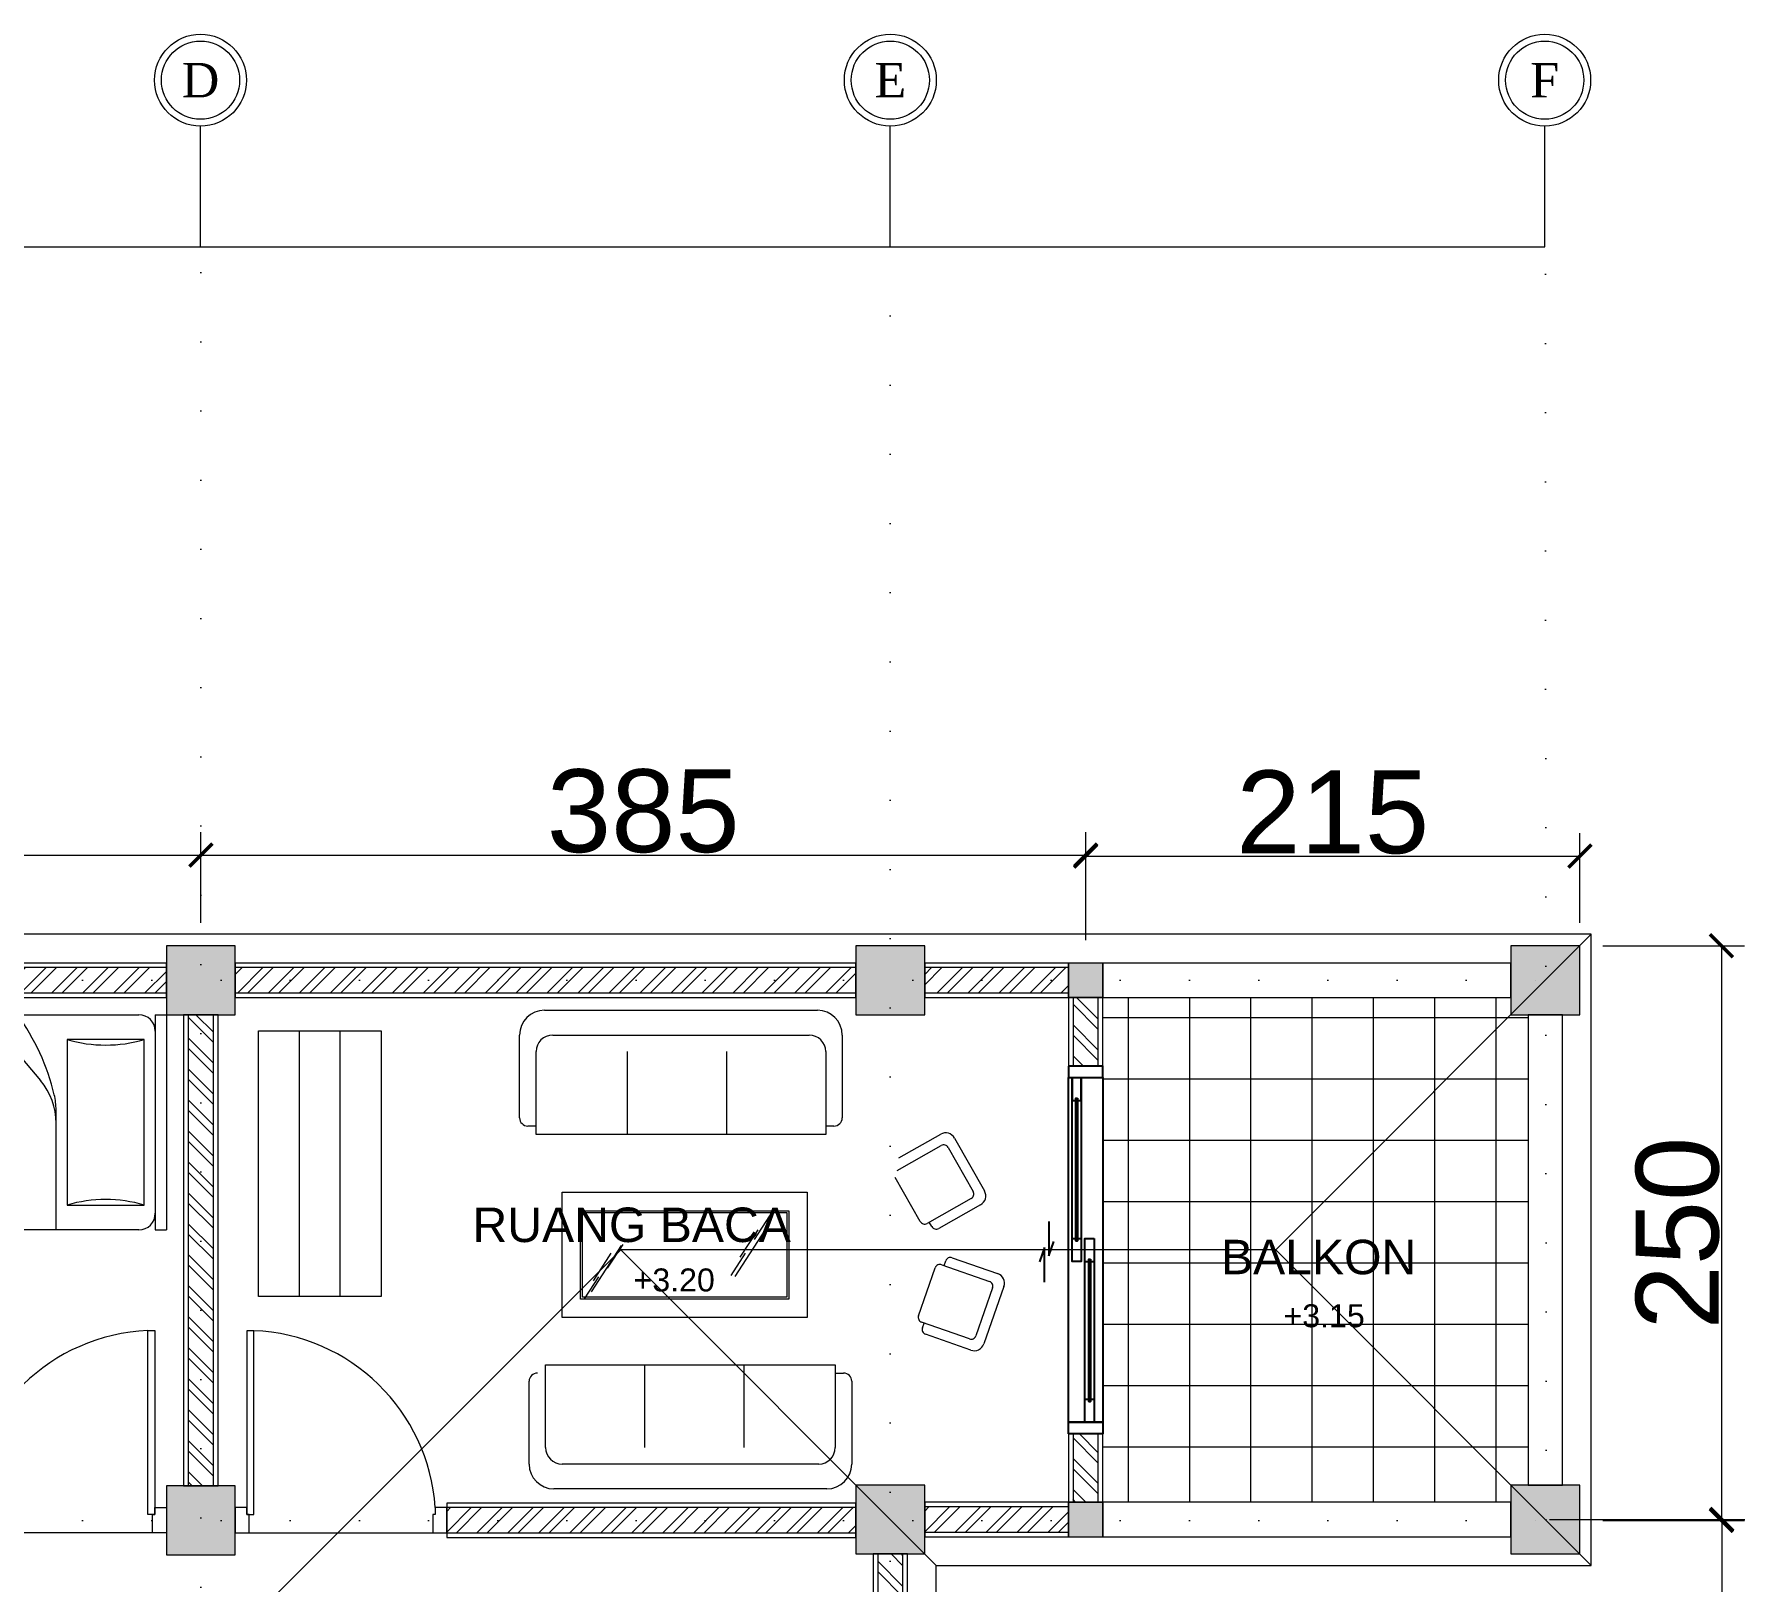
# Model space of a CAD drawing. Header units: millimetres. Extents: x -12161372 to 46643, y -9506984 to 15358.
# Drawn here: x 17820 to 18564, y 5782 to 6455 of the extents above; entities that cross this region are included whole.
import ezdxf
from ezdxf.enums import TextEntityAlignment as Align

# ---------------------------------------------------------------- set-up
doc = ezdxf.new("R2010")
doc.units = ezdxf.units.MM
doc.linetypes.add('ACAD_ISO07W100', pattern=[3, 0, -3])
for name, color, linetype, lineweight in [('arsiran', 202, 'Continuous', 0), ('atap', 220, 'Continuous', 0), ('dimensi', 50, 'Continuous', 5), ('dinding', 110, 'Continuous', 9), ('furniture', 7, 'Continuous', 5), ('interior', 7, 'Continuous', 13), ('kolom', 150, 'Continuous', 13), ('pintu', 7, 'Continuous', 13), ('teks', 255, 'Continuous', 5)]:
    doc.layers.add(name, color=color, linetype=linetype, lineweight=lineweight)
doc.styles.add('ATT', font='romans.shx')
doc.styles.get("Standard").update_dxf_attribs({"font": 'arial.ttf'})
doc.styles.add('teks2', font='times.ttf', dxfattribs={"height": 15})
doc.dimstyles.new('ISO-25', dxfattribs={"dimtxt": 4.5, "dimasz": 10, "dimexe": 10, "dimexo": 10, "dimtad": 1, "dimtxsty": 'Standard', "dimblk": 'ARCHTICK', "dimcen": 2.5, "dimclrt": 256, "dimadec": 0, "dimazin": 0, "dimtfac": 1, "dimtmove": 0, "dimatfit": 3, "dimfxl": 75, "dimfxlon": 1, "dimtfillclr": 256, "dimlwd": -1, "dimlwe": -1, "dimarcsym": 0})

# ---------------------------------------------------------------- blocks, each defined once
blk = doc.blocks.new('*U22')
at = {"layer": 'arsiran'}
h = blk.add_hatch(dxfattribs=at)
h.set_pattern_fill('ANSI32', color=256)
h.set_pattern_definition([(45, (-2339.748, -4513.269), (-6.735192, 6.735192), []), (45, (-2335.258, -4513.269), (-6.735192, 6.735192), [])])
h.paths.add_polyline_path([(0, 5.5), (0, -5.5), (204.93, -5.5), (204.93, 5.5)])
blk.add_lwpolyline([(0, -5.5), (204.93, -5.5), (204.93, 5.5), (0, 5.5)], close=True, dxfattribs=at)
at = {"layer": 'dinding'}
blk.add_lwpolyline([(0, -7.5), (204.93, -7.5), (204.93, 7.5), (0, 7.5)], close=True, dxfattribs=at)
blk = doc.blocks.new('*U4')
at = {"layer": 'arsiran'}
h = blk.add_hatch(dxfattribs=at)
h.set_pattern_fill('ANSI32', color=256)
h.set_pattern_definition([(45, (-2274.681, -4513.269), (-6.735192, 6.735192), []), (45, (-2270.191, -4513.269), (-6.735192, 6.735192), [])])
h.paths.add_polyline_path([(0, 5.5), (0, -5.5), (270, -5.5), (270, 5.5)])
blk.add_lwpolyline([(0, -5.5), (270, -5.5), (270, 5.5), (0, 5.5)], close=True, dxfattribs=at)
at = {"layer": 'dinding'}
blk.add_lwpolyline([(0, -7.5), (270, -7.5), (270, 7.5), (0, 7.5)], close=True, dxfattribs=at)
blk = doc.blocks.new('*U29')
at = {"layer": 'arsiran'}
h = blk.add_hatch(dxfattribs=at)
h.set_pattern_fill('ANSI32', color=256)
h.set_pattern_definition([(45, (-2482.181, -4513.269), (-6.735192, 6.735192), []), (45, (-2477.691, -4513.269), (-6.735192, 6.735192), [])])
h.paths.add_polyline_path([(0, 5.5), (0, -5.5), (62.5, -5.5), (62.5, 5.5)])
blk.add_lwpolyline([(0, -5.5), (62.5, -5.5), (62.5, 5.5), (0, 5.5)], close=True, dxfattribs=at)
at = {"layer": 'dinding'}
blk.add_lwpolyline([(0, -7.5), (62.5, -7.5), (62.5, 7.5), (0, 7.5)], close=True, dxfattribs=at)
blk = doc.blocks.new('*U43')
at = {"layer": 'arsiran'}
h = blk.add_hatch(dxfattribs=at)
h.set_pattern_fill('ANSI32', color=256)
h.set_pattern_definition([(45, (-2366.681, -4513.269), (-6.735192, 6.735192), []), (45, (-2362.191, -4513.269), (-6.735192, 6.735192), [])])
h.paths.add_polyline_path([(0, 5.5), (0, -5.5), (178, -5.5), (178, 5.5)])
blk.add_lwpolyline([(0, -5.5), (178, -5.5), (178, 5.5), (0, 5.5)], close=True, dxfattribs=at)
at = {"layer": 'dinding'}
blk.add_lwpolyline([(0, -7.5), (178, -7.5), (178, 7.5), (0, 7.5)], close=True, dxfattribs=at)
blk = doc.blocks.new('*U46')
at = {"layer": 'arsiran'}
h = blk.add_hatch(dxfattribs=at)
h.set_pattern_fill('ANSI32', color=256, angle=-0.02611)
h.set_pattern_definition([(44.9739, (-2527.536, -4512.117), (-6.732122, 6.73826), []), (44.9739, (-2523.0455, -4512.119), (-6.732122, 6.73826), [])])
h.paths.add_polyline_path([(0, 5.5), (0, -5.5), (19.2, -5.51), (19.2, 5.49)])
blk.add_lwpolyline([(0, -5.5), (19.2, -5.51), (19.2, 5.49), (0, 5.5)], close=True, dxfattribs=at)
at = {"layer": 'dinding'}
blk.add_lwpolyline([(0, -7.5), (19.2, -7.51), (19.21, 7.49), (0, 7.5)], close=True, dxfattribs=at)
blk = doc.blocks.new('*U28')
at = {"layer": 'arsiran'}
h = blk.add_hatch(dxfattribs=at)
h.set_pattern_fill('ANSI32', color=256)
h.set_pattern_definition([(45, (-2514.877, -4513.269), (-6.735192, 6.735192), []), (45, (-2510.387, -4513.269), (-6.735192, 6.735192), [])])
h.paths.add_polyline_path([(0, 5.5), (0, -5.5), (29.8, -5.5), (29.8, 5.5)])
blk.add_lwpolyline([(0, -5.5), (29.8, -5.5), (29.8, 5.5), (0, 5.5)], close=True, dxfattribs=at)
at = {"layer": 'dinding'}
blk.add_lwpolyline([(0, -7.5), (29.8, -7.5), (29.8, 7.5), (0, 7.5)], close=True, dxfattribs=at)
blk = doc.blocks.new('12PBED02')
at = {"color": 0, "linetype": 'ByBlock'}
for p, q in [((0, 0), (0, 39)), ((2, 39), (0, 39)), ((2, 0), (2, 39)), ((5, 39), (74, 39)), ((20, 39), (20, 17.28474)), ((27, 39), (27, 7)), ((18, 34.5), (4, 34.5)), ((4, 34.5), (4, 4.5)), ((18, 4.5), (18, 34.5)), ((77, 36), (77, 3)), ((32.861232, 0.014143), (22.821743, 11.933915)), ((4, 4.5), (18, 4.5)), ((2, 0), (0, 0)), ((74, 0), (5, 0))]:
    blk.add_line(p, q, dxfattribs=at)
for centre, radius, start, end in [((5, 36), 3, 90, 180), ((74, 36), 3, 0, 90), ((11, 58.5), 25, 253.739795, 286.260205), ((32, 19.664349), 12, 180, 220.10593), ((32, 17.28474), 12, 180, 193.392796), ((59.913793, 23.931034), 40.69413, 193.392796, 216.020234), ((11, -19.5), 25, 73.739795, 106.260205), ((5, 3), 3, 180, 270), ((74, 3), 3, 270, 0)]:
    blk.add_arc(centre, radius, start, end, dxfattribs=at)
at = {"color": 0, "linetype": 'ByBlock', "style": 'ATT'}
for tag, flags, p in [('ITEM', 3, (49, 25)), ('ROOM_NUMBER', 1, (49, 10.5))]:
    blk.add_attdef(tag, text='', height=6, dxfattribs=dict(at, flags=flags)).set_placement(p, align=Align.CENTER)
blk = doc.blocks.new('_ArchTick')
at = {"color": 0, "linetype": 'ByBlock', "const_width": 0.15}
blk.add_lwpolyline([(-0.5, -0.5), (0.5, 0.5)], dxfattribs=at)
blk = doc.blocks.new('*D101')
at = {"layer": 'Defpoints', "color": 0, "ltscale": 10, "transparency": 16777216}
for p in [(17892.06, 6098.14), (17592.06, 6058.68), (17892.06, 6058.68)]:
    blk.add_point(p, dxfattribs=at)
at = {"layer": 'dimensi', "color": 0, "ltscale": 10, "transparency": 16777216}
for p, q in [((17592.06, 6068.68), (17592.06, 6108.14)), ((17892.06, 6068.68), (17892.06, 6108.14)), ((17592.06, 6098.14), (17892.06, 6098.14))]:
    blk.add_line(p, q, dxfattribs=at)
at = {"layer": 'dimensi', "color": 0, "ltscale": 10, "transparency": 16777216, "xscale": 10, "yscale": 10, "zscale": 10, "rotation": 180}
blk.add_blockref('_ArchTick', (17592.06, 6098.14), dxfattribs=at)
at = {"layer": 'dimensi', "color": 0, "ltscale": 10, "transparency": 16777216, "xscale": 10, "yscale": 10, "zscale": 10}
blk.add_blockref('_ArchTick', (17892.06, 6098.14), dxfattribs=at)
at = {"layer": 'dimensi', "ltscale": 10, "transparency": 16777216, "insert": (17742.06, 6117.16), "char_height": 4.5, "attachment_point": 5}
blk.add_mtext('{\\H8x;300}', dxfattribs=at)
blk = doc.blocks.new('*D102')
at = {"layer": 'Defpoints', "color": 0, "ltscale": 10, "transparency": 16777216}
for p in [(18277.06, 6098.16), (17892.06, 6059.3), (18277.06, 6051.18)]:
    blk.add_point(p, dxfattribs=at)
at = {"layer": 'dimensi', "color": 0, "ltscale": 10, "transparency": 16777216}
for p, q in [((17892.06, 6069.3), (17892.06, 6108.16)), ((18277.06, 6061.18), (18277.06, 6108.16)), ((17892.06, 6098.16), (18277.06, 6098.16))]:
    blk.add_line(p, q, dxfattribs=at)
at = {"layer": 'dimensi', "color": 0, "ltscale": 10, "transparency": 16777216, "xscale": 10, "yscale": 10, "zscale": 10, "rotation": 180}
blk.add_blockref('_ArchTick', (17892.06, 6098.16), dxfattribs=at)
at = {"layer": 'dimensi', "color": 0, "ltscale": 10, "transparency": 16777216, "xscale": 10, "yscale": 10, "zscale": 10}
blk.add_blockref('_ArchTick', (18277.06, 6098.16), dxfattribs=at)
at = {"layer": 'dimensi', "ltscale": 10, "transparency": 16777216, "insert": (18084.56, 6117.18), "char_height": 4.5, "attachment_point": 5}
blk.add_mtext('{\\H8x;385}', dxfattribs=at)
blk = doc.blocks.new('*D103')
at = {"layer": 'Defpoints', "color": 0, "ltscale": 10, "transparency": 16777216}
for p in [(18492.06, 6097.68), (18492.06, 6058.68), (18277.06, 6051.18)]:
    blk.add_point(p, dxfattribs=at)
at = {"layer": 'dimensi', "color": 0, "ltscale": 10, "transparency": 16777216}
for p, q in [((18277.06, 6061.18), (18277.06, 6107.68)), ((18492.06, 6068.68), (18492.06, 6107.68)), ((18277.06, 6097.68), (18492.06, 6097.68))]:
    blk.add_line(p, q, dxfattribs=at)
at = {"layer": 'dimensi', "color": 0, "ltscale": 10, "transparency": 16777216, "xscale": 10, "yscale": 10, "zscale": 10, "rotation": 180}
blk.add_blockref('_ArchTick', (18277.06, 6097.68), dxfattribs=at)
at = {"layer": 'dimensi', "color": 0, "ltscale": 10, "transparency": 16777216, "xscale": 10, "yscale": 10, "zscale": 10}
blk.add_blockref('_ArchTick', (18492.06, 6097.68), dxfattribs=at)
at = {"layer": 'dimensi', "ltscale": 10, "transparency": 16777216, "insert": (18384.56, 6116.68), "char_height": 4.5, "attachment_point": 5}
blk.add_mtext('{\\H8x;215}', dxfattribs=at)
blk = doc.blocks.new('*D104')
at = {"layer": 'Defpoints', "color": 0, "ltscale": 10, "transparency": 16777216}
for p in [(18492.06, 6058.68), (18492.06, 5808.68), (18553.69, 5808.68)]:
    blk.add_point(p, dxfattribs=at)
at = {"layer": 'dimensi', "color": 0, "ltscale": 10, "transparency": 16777216}
for p, q in [((18502.06, 6058.68), (18563.69, 6058.68)), ((18553.69, 6058.68), (18553.69, 5808.68)), ((18502.06, 5808.68), (18563.69, 5808.68))]:
    blk.add_line(p, q, dxfattribs=at)
at = {"layer": 'dimensi', "color": 0, "ltscale": 10, "transparency": 16777216, "xscale": 10, "yscale": 10, "zscale": 10}
for p, rotation in [((18553.69, 6058.68), 90), ((18553.69, 5808.68), 270)]:
    blk.add_blockref('_ArchTick', p, dxfattribs=dict(at, rotation=rotation))
at = {"layer": 'dimensi', "ltscale": 10, "transparency": 16777216, "insert": (18534.68, 5933.68), "char_height": 4.5, "attachment_point": 5, "rotation": 90}
blk.add_mtext('{\\H8x;250}', dxfattribs=at)
blk = doc.blocks.new('*D111')
at = {"layer": 'Defpoints', "color": 0, "ltscale": 10, "transparency": 16777216}
for p in [(18207.06, 5809.07), (18207.06, 5659.07), (18553.84, 5659.07)]:
    blk.add_point(p, dxfattribs=at)
at = {"layer": 'dimensi', "color": 0, "ltscale": 10, "transparency": 16777216}
for p, q in [((18478.84, 5809.07), (18563.84, 5809.07)), ((18553.84, 5809.07), (18553.84, 5659.07)), ((18478.84, 5659.07), (18563.84, 5659.07))]:
    blk.add_line(p, q, dxfattribs=at)
at = {"layer": 'dimensi', "color": 0, "ltscale": 10, "transparency": 16777216, "xscale": 10, "yscale": 10, "zscale": 10}
for p, rotation in [((18553.84, 5809.07), 90), ((18553.84, 5659.07), 270)]:
    blk.add_blockref('_ArchTick', p, dxfattribs=dict(at, rotation=rotation))
at = {"layer": 'dimensi', "ltscale": 10, "transparency": 16777216, "insert": (18534.83, 5734.07), "char_height": 4.5, "attachment_point": 5, "rotation": 90}
blk.add_mtext('{\\H8x;150}', dxfattribs=at)

msp = doc.modelspace()

# ---------------------------------------------------------------- hatches: boundary and pattern name
at = {"layer": 'dinding'}
h = msp.add_hatch(dxfattribs=at)
h.set_pattern_fill('NET', color=8, scale=8.4)
h.paths.add_polyline_path([(18284.561, 5816.569), (18462.061, 5816.569), (18462.061, 5824.069), (18469.561, 5824.069), (18469.561, 6028.676), (18462.061, 6028.676), (18462.061, 6036.176), (18284.561, 6036.176)])
at = {"layer": 'kolom'}
h = msp.add_hatch(color=256, dxfattribs=at)
h.dxf.hatch_style = 1
h.paths.add_polyline_path([(17907.061, 6028.676), (17907.061, 6058.676), (17877.061, 6058.676), (17877.061, 6028.676)])
h = msp.add_hatch(color=256, dxfattribs=at)
h.dxf.hatch_style = 1
h.paths.add_polyline_path([(18207.061, 6028.676), (18207.061, 6058.676), (18177.061, 6058.676), (18177.061, 6028.676)])
h = msp.add_hatch(color=256, dxfattribs=at)
h.dxf.hatch_style = 1
h.paths.add_polyline_path([(18492.061, 6028.676), (18492.061, 6058.676), (18462.061, 6058.676), (18462.061, 6028.676)])
h = msp.add_hatch(color=256, dxfattribs=at)
h.dxf.hatch_style = 1
h.paths.add_polyline_path([(18284.561, 6051.176), (18269.561, 6051.176), (18269.561, 6036.176), (18284.561, 6036.176)])
h = msp.add_hatch(color=256, dxfattribs=at)
h.dxf.hatch_style = 1
h.paths.add_polyline_path([(17907.061, 5793.744), (17907.061, 5823.744), (17877.061, 5823.744), (17877.061, 5793.744)])
h = msp.add_hatch(color=256, dxfattribs=at)
h.dxf.hatch_style = 1
h.paths.add_polyline_path([(18207.061, 5794.069), (18207.061, 5824.069), (18177.061, 5824.069), (18177.061, 5794.069)])
h = msp.add_hatch(color=256, dxfattribs=at)
h.dxf.hatch_style = 1
h.paths.add_polyline_path([(18492.061, 5794.069), (18492.061, 5824.069), (18462.061, 5824.069), (18462.061, 5794.069)])
h = msp.add_hatch(color=256, dxfattribs=at)
h.dxf.hatch_style = 1
h.paths.add_polyline_path([(18284.561, 5816.569), (18269.561, 5816.569), (18269.561, 5801.569), (18284.561, 5801.569)])

# ---------------------------------------------------------------- linework, layer by layer
for p, q in [((18271.161, 6001.373), (18271.161, 5991.373)), ((18275.161, 5991.373), (18275.161, 6001.373)), ((18272.761, 5991.373), (18272.761, 5992.373)), ((18272.761, 5992.373), (18273.561, 5992.373)), ((18273.561, 5992.373), (18273.561, 5991.373)), ((18271.161, 5991.373), (18272.761, 5991.373)), ((18273.561, 5991.373), (18275.161, 5991.373)), ((18260.968, 5938.791), (18260.968, 5923.791)), ((18259.166, 5927.39), (18256.986, 5921.195)), ((18259.166, 5912.39), (18259.166, 5927.39)), ((18260.968, 5923.791), (18263.148, 5929.986)), ((18271.161, 5931.373), (18272.761, 5931.373)), ((18272.761, 5931.373), (18272.761, 5930.373)), ((18272.761, 5930.373), (18273.561, 5930.373)), ((18273.561, 5930.373), (18273.561, 5931.373)), ((18273.561, 5931.373), (18275.161, 5931.373)), ((18275.161, 5931.373), (18275.161, 5921.373)), ((18276.761, 5921.373), (18278.361, 5921.373)), ((18277.561, 5921.373), (18278.361, 5921.373)), ((18279.161, 5921.373), (18280.761, 5921.373)), ((18276.761, 5861.373), (18278.361, 5861.373)), ((18278.361, 5861.373), (18278.361, 5860.373)), ((18278.361, 5860.373), (18279.161, 5860.373)), ((18279.161, 5860.373), (18279.161, 5861.373)), ((18279.161, 5861.373), (18280.761, 5861.373))]:
    msp.add_line(p, q)
for points in [[(18269.561, 6006.373), (18269.561, 6001.373), (18284.561, 6001.373), (18284.561, 6006.373)], [(18284.561, 6001.373), (18284.561, 5851.373), (18269.561, 5851.373), (18269.561, 6001.373)], [(18275.161, 6001.373), (18275.161, 5921.373), (18271.161, 5921.373), (18271.161, 6001.373)], [(18273.561, 5992.373), (18273.561, 5930.373), (18272.761, 5930.373), (18272.761, 5992.373)], [(18280.761, 5931.373), (18280.761, 5851.373), (18276.761, 5851.373), (18276.761, 5931.373)], [(18279.161, 5922.373), (18279.161, 5860.373), (18278.361, 5860.373), (18278.361, 5922.373)], [(18269.561, 5846.373), (18269.561, 5851.373), (18284.561, 5851.373), (18284.561, 5846.373)]]:
    msp.add_lwpolyline(points, close=True)
at = {"layer": 'atap', "ltscale": 10}
for p, q in [((18359.757, 5926.373), (18497.061, 6063.676)), ((17849.561, 5701.176), (18075.026, 5926.641)), ((18359.757, 5926.373), (18074.757, 5926.373)), ((18074.757, 5926.373), (18212.061, 5789.069)), ((18359.757, 5926.373), (18497.061, 5789.069))]:
    msp.add_line(p, q, dxfattribs=at)
for points in [[(17287.061, 6063.676), (17287.061, 5338.676), (18212.061, 5338.676), (18212.061, 5789.069)], [(18212.061, 5789.069), (18497.061, 5789.069), (18497.061, 6063.676), (17287.061, 6063.676)]]:
    msp.add_lwpolyline(points, dxfattribs=at)
at = {"layer": 'dinding'}
for points in [[(18284.561, 6036.176), (18462.061, 6036.176), (18462.061, 6051.176), (18284.561, 6051.176)], [(18484.561, 5824.069), (18484.561, 6028.676), (18469.561, 6028.676), (18469.561, 5824.069)], [(18284.561, 5801.569), (18462.061, 5801.569), (18462.061, 5816.569), (18284.561, 5816.569)]]:
    msp.add_lwpolyline(points, close=True, dxfattribs=at)
at = {"layer": 'furniture', "ltscale": 10}
for points in [[(17917.189, 6021.645), (17970.463, 6021.645), (17970.463, 5906.125), (17917.189, 5906.125)], [(17917.189, 6021.645), (17952.558, 6021.645), (17952.558, 5906.125), (17917.189, 5906.125)], [(17917.189, 6021.645), (17934.873, 6021.645), (17934.873, 5906.125), (17917.189, 5906.125)]]:
    msp.add_lwpolyline(points, close=True, dxfattribs=at)
at = {"layer": 'interior', "linetype": 'Continuous'}
for p, q in [((18041.546, 6030.642), (18160.346, 6030.642)), ((18030.746, 5983.842), (18030.746, 6019.842)), ((18045.146, 6019.842), (18156.746, 6019.842)), ((18171.146, 6019.842), (18171.146, 5983.842)), ((18037.946, 5976.642), (18037.946, 6012.642)), ((18077.546, 6012.642), (18077.546, 5976.642)), ((18120.746, 6012.642), (18120.746, 5976.642)), ((18163.946, 6012.642), (18163.946, 5976.642)), ((18037.946, 5980.242), (18034.346, 5980.242)), ((18037.946, 5976.642), (18037.946, 5980.242)), ((18163.946, 5976.642), (18037.946, 5976.642)), ((18167.546, 5980.242), (18163.946, 5980.242)), ((18195.755, 5966.387), (18213.99, 5976.697)), ((18195.046, 5960.92), (18214.241, 5971.773)), ((18217.245, 5970.939), (18228.098, 5951.744)), ((18219.999, 5975.029), (18233.022, 5951.995)), ((18205.065, 5938.721), (18194.212, 5957.916)), ((18227.264, 5948.74), (18208.069, 5937.887)), ((18231.354, 5945.986), (18213.119, 5935.676)), ((18210.114, 5936.51), (18209.029, 5938.43)), ((18204.319, 5897.734), (18211.596, 5918.549)), ((18214.406, 5919.902), (18235.22, 5912.625)), ((18215.446, 5919.538), (18216.174, 5921.62)), ((18218.983, 5922.974), (18238.757, 5916.06)), ((18236.574, 5909.816), (18229.296, 5889.001)), ((18241.464, 5910.442), (18232.731, 5885.464)), ((18226.487, 5887.647), (18205.673, 5894.925)), ((18205.986, 5892.48), (18206.713, 5894.561)), ((18227.113, 5882.757), (18207.339, 5889.67)), ((18042.084, 5840.397), (18042.084, 5876.397)), ((18042.084, 5876.397), (18168.084, 5876.397)), ((18085.284, 5840.397), (18085.284, 5876.397)), ((18128.484, 5840.397), (18128.484, 5876.397)), ((18168.084, 5876.397), (18168.084, 5840.397)), ((18168.084, 5876.397), (18168.084, 5872.797)), ((18168.084, 5872.797), (18171.684, 5872.797)), ((18034.884, 5833.197), (18034.884, 5869.197)), ((18175.284, 5869.197), (18175.284, 5833.197)), ((18160.884, 5833.197), (18049.284, 5833.197)), ((18164.484, 5822.397), (18045.684, 5822.397))]:
    msp.add_line(p, q, dxfattribs=at)
at = {"layer": 'interior'}
for p, q in [((18049.245, 5951.462), (18155.856, 5951.462)), ((18049.245, 5896.927), (18049.245, 5951.462)), ((18155.856, 5951.462), (18155.856, 5896.927)), ((18057.273, 5904.954), (18057.273, 5943.434)), ((18057.273, 5943.434), (18147.829, 5943.434)), ((18058.075, 5905.757), (18058.075, 5942.631)), ((18058.075, 5942.631), (18147.026, 5942.631)), ((18132.924, 5930.886), (18139.609, 5941.187)), ((18147.026, 5942.631), (18147.026, 5905.757)), ((18147.829, 5943.434), (18147.829, 5904.954)), ((18124.61, 5914.81), (18137.67, 5934.935)), ((18126.778, 5923.225), (18134.521, 5935.156)), ((18061.971, 5908.132), (18075.031, 5928.257)), ((18062.915, 5912.964), (18070.658, 5924.895)), ((18069.061, 5918.415), (18075.746, 5928.716)), ((18122.79, 5915.271), (18129.053, 5924.921)), ((18058.927, 5905.01), (18065.19, 5914.66)), ((18147.829, 5904.954), (18057.273, 5904.954)), ((18147.026, 5905.757), (18058.075, 5905.757)), ((18155.856, 5896.927), (18049.245, 5896.927))]:
    msp.add_line(p, q, dxfattribs=at)
at = {"layer": 'interior', "linetype": 'Continuous'}
for centre, radius, start, end in [((18041.546, 6019.842), 10.8, 90, 180), ((18160.346, 6019.842), 10.8, 0, 90), ((18045.146, 6012.642), 7.2, 90, 180), ((18156.746, 6012.642), 7.2, 0, 90), ((18034.346, 5983.842), 3.6, 180, 270), ((18167.546, 5983.842), 3.6, 270, 0), ((18216.16, 5972.858), 4.41, 29.483745, 119.483831), ((18215.326, 5969.853), 2.205, 29.483745, 119.483831), ((18226.179, 5950.659), 2.205, 299.483745, 29.483831), ((18229.183, 5949.825), 4.41, 299.483745, 29.483831), ((18206.984, 5939.806), 2.205, 209.483745, 299.483831), ((18212.034, 5937.595), 2.205, 209.483745, 299.483831), ((18213.678, 5917.821), 2.205, 70.728723, 160.728809), ((18218.255, 5920.892), 2.205, 70.728723, 160.728809), ((18234.492, 5910.543), 2.205, 340.728723, 70.728809), ((18237.301, 5911.897), 4.41, 340.728723, 70.728809), ((18206.4, 5897.006), 2.205, 160.728723, 250.728809), ((18208.067, 5891.752), 2.205, 160.728723, 250.728809), ((18227.215, 5889.729), 2.205, 250.728723, 340.728809), ((18228.569, 5886.92), 4.41, 250.728723, 340.728809), ((18038.484, 5869.197), 3.6, 90, 180), ((18171.684, 5869.197), 3.6, 0, 90), ((18049.284, 5840.397), 7.2, 180, 270), ((18160.884, 5840.397), 7.2, 270, 0), ((18045.684, 5833.197), 10.8, 180, 270), ((18164.484, 5833.197), 10.8, 270, 0)]:
    msp.add_arc(centre, radius, start, end, dxfattribs=at)
at = {"layer": 'kolom'}
for p, q in [((18284.561, 6051.176), (18284.561, 6036.176)), ((18284.561, 5816.569), (18284.561, 5801.569))]:
    msp.add_line(p, q, dxfattribs=at)
for points in [[(17877.061, 6028.676), (17907.061, 6028.676), (17907.061, 6058.676), (17877.061, 6058.676)], [(18177.061, 6028.676), (18207.061, 6028.676), (18207.061, 6058.676), (18177.061, 6058.676)], [(18462.061, 6028.676), (18492.061, 6028.676), (18492.061, 6058.676), (18462.061, 6058.676)], [(18269.561, 6036.176), (18284.561, 6036.176), (18284.561, 6051.176), (18269.561, 6051.176)], [(17877.061, 5793.744), (17907.061, 5793.744), (17907.061, 5823.744), (17877.061, 5823.744)], [(18177.061, 5794.069), (18207.061, 5794.069), (18207.061, 5824.069), (18177.061, 5824.069)], [(18462.061, 5794.069), (18492.061, 5794.069), (18492.061, 5824.069), (18462.061, 5824.069)], [(18269.561, 5801.569), (18284.561, 5801.569), (18284.561, 5816.569), (18269.561, 5816.569)]]:
    msp.add_lwpolyline(points, close=True, dxfattribs=at)
at = {"layer": 'pintu'}
for p, q in [((17871.061, 5803.251), (17791.061, 5803.251)), ((17871.061, 5803.251), (17871.061, 5803.251)), ((17913.061, 5803.243), (17913.061, 5803.243)), ((17913.061, 5803.243), (17993.061, 5803.243))]:
    msp.add_line(p, q, dxfattribs=at)
for points in [[(17872.061, 5811.234), (17869.061, 5811.234), (17869.061, 5891.234), (17872.061, 5891.234)], [(17912.061, 5811.226), (17915.061, 5811.226), (17915.061, 5891.226), (17912.061, 5891.226)]]:
    msp.add_lwpolyline(points, close=True, dxfattribs=at)
for points in [[(17877.061, 5803.251), (17877.061, 5803.251), (17871.061, 5803.251), (17871.061, 5811.234), (17872.061, 5811.234), (17872.061, 5814.234), (17877.061, 5814.234), (17877.061, 5803.251)], [(17907.061, 5803.244), (17907.061, 5803.243), (17913.061, 5803.243), (17913.061, 5811.226), (17912.061, 5811.226), (17912.061, 5814.226), (17907.061, 5814.226), (17907.061, 5803.243)], [(17999.06, 5803.243), (17999.06, 5814.243), (17994.06, 5814.243), (17994.06, 5811.243), (17993.06, 5811.243), (17993.061, 5803.243), (17999.06, 5803.243)]]:
    msp.add_lwpolyline(points, dxfattribs=at)
for centre, start, end in [((17872.429, 5808.751), 92.338773, 176.180025), ((17911.692, 5808.743), 3.819975, 87.661227)]:
    msp.add_arc(centre, 82.552, start, end, dxfattribs=at)
at = {"layer": 'teks', "ltscale": 0.8}
for p, q in [((17891.918, 6362.808), (17891.918, 6415.267)), ((18192.061, 6362.808), (18192.061, 6415.267)), ((18476.776, 6362.808), (18476.776, 6415.267))]:
    msp.add_line(p, q, dxfattribs=at)
at = {"layer": 'teks', "ltscale": 10}
msp.add_line((17307.061, 6362.808), (18476.776, 6362.808), dxfattribs=at)
at = {"layer": 'teks', "linetype": 'ACAD_ISO07W100', "ltscale": 10}
for p, q in [((18192.039, 6362.808), (18192.061, 5343.676)), ((17892.061, 6351.6), (17892.061, 5343.676)), ((18477.061, 6350.872), (18477.453, 5808.676)), ((16907.535, 6043.676), (18497.061, 6043.676)), ((16907.535, 5808.676), (18497.061, 5808.676))]:
    msp.add_line(p, q, dxfattribs=at)
at = {"layer": 'teks'}
for centre, radius in [((17891.918, 6435.267), 20), ((18192.061, 6435.267), 20), ((18476.776, 6435.267), 20), ((17891.918, 6435.267), 17), ((18192.061, 6435.267), 17), ((18476.776, 6435.267), 17)]:
    msp.add_circle(centre, radius, dxfattribs=at)

# ---------------------------------------------------------------- block references
at = {"layer": 'dinding'}
for name, p in [('*U4', (17607.061, 6043.676)), ('*U4', (17907.061, 6043.676)), ('*U29', (18207.061, 6043.676)), ('*U43', (17999.06, 5808.743)), ('*U29', (18207.061, 5809.069))]:
    msp.add_blockref(name, p, dxfattribs=at)
at = {"layer": 'dinding', "rotation": 270}
for name, p in [('*U28', (18277.061, 6036.176)), ('*U22', (17892.061, 6028.676)), ('*U28', (18277.061, 5846.373)), ('*U46', (18192.061, 5794.069))]:
    msp.add_blockref(name, p, dxfattribs=at)
at = {"layer": 'furniture', "xscale": 2.4, "yscale": 2.4, "zscale": 2.4, "rotation": 180}
msp.add_blockref('12PBED02', (17877.061, 6028.676), dxfattribs=at)

# ---------------------------------------------------------------- texts
at = {"layer": 'furniture', "ltscale": 10, "attachment_point": 1}
for s, width, insert, char_height in [('RUANG BACA', 214.4576, (18010.255, 5944.78), 15), ('BALKON', 82.03252, (18335.91, 5930.77), 15), ('+3.20', 69.06045, (18080.353, 5918.29), 10), ('+3.15', 69.06045, (18363.141, 5902.713), 10)]:
    msp.add_mtext_dynamic_manual_height_columns(s, width=width, gutter_width=100, heights=[0], dxfattribs=dict(at, insert=insert, char_height=char_height))
at = {"layer": 'teks', "char_height": 15, "attachment_point": 5, "style": 'teks2'}
for s, insert in [('D', (17891.918, 6435.267)), ('E', (18192.061, 6435.267)), ('F', (18476.776, 6435.267))]:
    msp.add_mtext_dynamic_manual_height_columns(s, width=35.65071, gutter_width=15, heights=[0], dxfattribs=dict(at, insert=insert))

# ---------------------------------------------------------------- dimensions: what is measured, and where the dimension line sits
at = {"layer": 'dimensi', "ltscale": 10}
for base, p1, p2, picture, middle in [((17892.061, 6098.144), (17592.061, 6058.676), (17892.061, 6058.676), '*D101', (17742.061, 6117.162)), ((18277.061, 6098.161), (17892.061, 6059.301), (18277.061, 6051.176), '*D102', (18084.561, 6117.179)), ((18492.061, 6097.678), (18277.061, 6051.176), (18492.061, 6058.676), '*D103', (18384.561, 6116.683))]:
    dim = msp.add_linear_dim(base=base, p1=p1, p2=p2, text='{\\H8x;<>}', dimstyle='ISO-25', dxfattribs=at)
    dim.commit()
    dim.dimension.update_dxf_attribs({"geometry": picture, "text_midpoint": middle})
dim = msp.add_linear_dim(base=(18553.686, 5808.676), p1=(18492.061, 6058.676), p2=(18492.061, 5808.676), angle=90, text='{\\H8x;<>}', dimstyle='ISO-25', dxfattribs=at)
dim.commit()
dim.dimension.update_dxf_attribs({"geometry": '*D104', "text_midpoint": (18534.68, 5933.676)})
dim = msp.add_linear_dim(base=(18553.838, 5659.069), p1=(18207.061, 5809.069), p2=(18207.061, 5659.069), angle=90, text='{\\H8x;<>}', dimstyle='ISO-25', dxfattribs=at)
dim.commit()
dim.dimension.update_dxf_attribs({"geometry": '*D111', "text_midpoint": (18553.838, 5734.069), "dimtype": 160})

doc.saveas('drawing.dxf')
